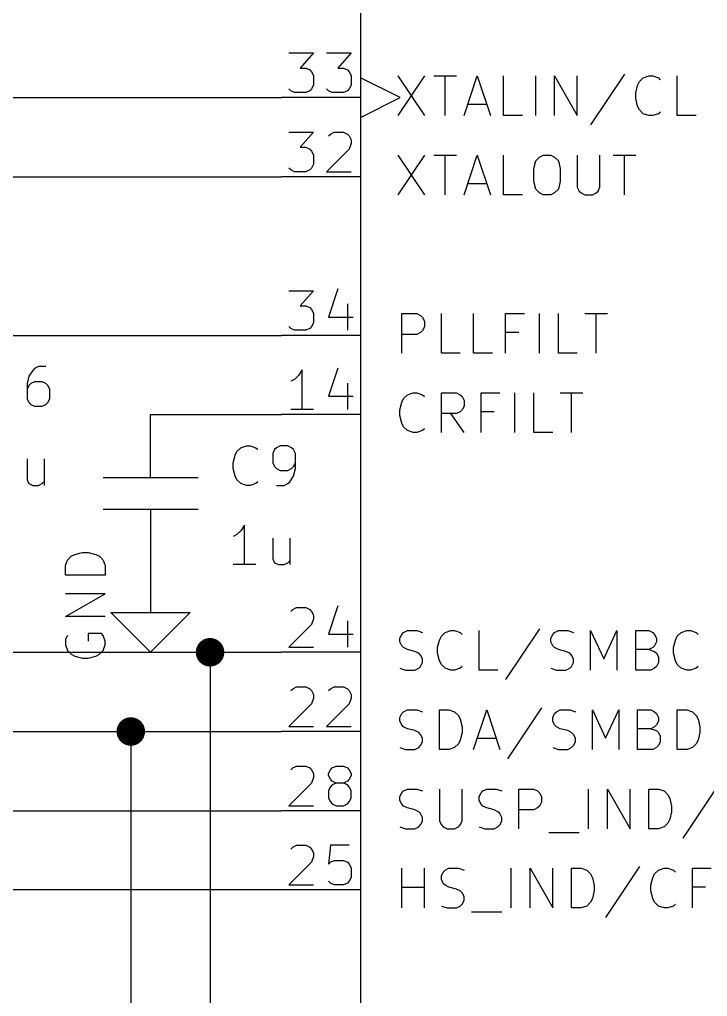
# Model space of a CAD drawing. Extents: x 0.4 to 16.1, y -11.3 to -0.4.
# Drawn here: x 2.42 to 3.288, y -4.504 to -3.271 of the extents above; entities that cross this region are included whole.
import ezdxf

# ---------------------------------------------------------------- set-up
doc = ezdxf.new("R2010")
doc.units = 0
doc.header["$MEASUREMENT"] = 0
for name, color, linetype in [('CYAN2', 4, 'CONTINUOUS'), ('GREEN2', 3, 'CONTINUOUS'), ('LYELLOW', 51, 'CONTINUOUS'), ('RED2', 1, 'CONTINUOUS')]:
    doc.layers.add(name, color=color, linetype=linetype)

msp = doc.modelspace()

# ---------------------------------------------------------------- linework, layer by layer
at = {"layer": 'CYAN2', "linetype": 'CONTINUOUS'}
for p, q in [((3.18285, -3.34024), (3.14, -3.40452)), ((2.89714, -3.34262), (2.93047, -3.39262)), ((2.93047, -3.34262), (2.89714, -3.39262)), ((2.94238, -3.34262), (2.97095, -3.34262)), ((2.95667, -3.39262), (2.95667, -3.34262)), ((2.98047, -3.39262), (2.99714, -3.34262)), ((2.99714, -3.34262), (3.01381, -3.39262)), ((3.03047, -3.39262), (3.03047, -3.34262)), ((3.07095, -3.39262), (3.07095, -3.34262)), ((3.09476, -3.39262), (3.09476, -3.34262)), ((3.09476, -3.34262), (3.12333, -3.39262)), ((3.12333, -3.39262), (3.12333, -3.34262)), ((3.19952, -3.35452), (3.2019, -3.34976)), ((3.2019, -3.34976), (3.20667, -3.345)), ((3.20667, -3.345), (3.21381, -3.34262)), ((3.21381, -3.34262), (3.21857, -3.34262)), ((3.21857, -3.34262), (3.22571, -3.345)), ((3.22571, -3.345), (3.22809, -3.34738)), ((3.24952, -3.39262), (3.24952, -3.34262)), ((3.19714, -3.36405), (3.19952, -3.35452)), ((3.19714, -3.37119), (3.19714, -3.36405)), ((3.19952, -3.38071), (3.19714, -3.37119)), ((2.98524, -3.37833), (3.00905, -3.37833)), ((3.2019, -3.38547), (3.19952, -3.38071)), ((3.20667, -3.39024), (3.2019, -3.38547)), ((3.21381, -3.39262), (3.20667, -3.39024)), ((3.22571, -3.39024), (3.21857, -3.39262)), ((3.22809, -3.38785), (3.22571, -3.39024)), ((3.05428, -3.39262), (3.03047, -3.39262)), ((3.21857, -3.39262), (3.21381, -3.39262)), ((3.27333, -3.39262), (3.24952, -3.39262)), ((2.89714, -3.44262), (2.93047, -3.49262)), ((2.93047, -3.44262), (2.89714, -3.49262)), ((2.94238, -3.44262), (2.97095, -3.44262)), ((2.95667, -3.49262), (2.95667, -3.44262)), ((2.98047, -3.49262), (2.99714, -3.44262)), ((2.99714, -3.44262), (3.01381, -3.49262)), ((3.03047, -3.49262), (3.03047, -3.44262)), ((3.06857, -3.45928), (3.07095, -3.44976)), ((3.07095, -3.44976), (3.07571, -3.445)), ((3.07571, -3.445), (3.08047, -3.44262)), ((3.08047, -3.44262), (3.09, -3.44262)), ((3.09, -3.44262), (3.09476, -3.445)), ((3.09476, -3.445), (3.09952, -3.44976)), ((3.09952, -3.44976), (3.1019, -3.45928)), ((3.12333, -3.44262), (3.12333, -3.48309)), ((3.1519, -3.48309), (3.1519, -3.44262)), ((3.16857, -3.44262), (3.19714, -3.44262)), ((3.18285, -3.49262), (3.18285, -3.44262)), ((3.06857, -3.47595), (3.06857, -3.45928)), ((3.1019, -3.45928), (3.1019, -3.47595)), ((3.07095, -3.48547), (3.06857, -3.47595)), ((3.1019, -3.47595), (3.09952, -3.48547)), ((2.98524, -3.47833), (3.00905, -3.47833)), ((3.07571, -3.49024), (3.07095, -3.48547)), ((3.09952, -3.48547), (3.09476, -3.49024)), ((3.12333, -3.48309), (3.12571, -3.48785)), ((3.12571, -3.48785), (3.12809, -3.49024)), ((3.14714, -3.49024), (3.14952, -3.48785)), ((3.14952, -3.48785), (3.1519, -3.48309)), ((3.05428, -3.49262), (3.03047, -3.49262)), ((3.08047, -3.49262), (3.07571, -3.49024)), ((3.09, -3.49262), (3.08047, -3.49262)), ((3.09476, -3.49024), (3.09, -3.49262)), ((3.12809, -3.49024), (3.13285, -3.49262)), ((3.13285, -3.49262), (3.14238, -3.49262)), ((3.14238, -3.49262), (3.14714, -3.49024)), ((2.9019, -3.69262), (2.9019, -3.64262)), ((2.9019, -3.64262), (2.92095, -3.64262)), ((2.92095, -3.64262), (2.92571, -3.645)), ((2.92571, -3.645), (2.92809, -3.64738)), ((2.92809, -3.64738), (2.93047, -3.65214)), ((2.9519, -3.69262), (2.9519, -3.64262)), ((2.99238, -3.69262), (2.99238, -3.64262)), ((3.03285, -3.69262), (3.03285, -3.64262)), ((3.03285, -3.64262), (3.05667, -3.64262)), ((3.07571, -3.69262), (3.07571, -3.64262)), ((3.09952, -3.69262), (3.09952, -3.64262)), ((3.13285, -3.64262), (3.16143, -3.64262)), ((3.14714, -3.69262), (3.14714, -3.64262)), ((2.93047, -3.65928), (2.92809, -3.66405)), ((2.93047, -3.65214), (2.93047, -3.65928)), ((2.92095, -3.66881), (2.9019, -3.66881)), ((2.92571, -3.66643), (2.92095, -3.66881)), ((2.92809, -3.66405), (2.92571, -3.66643)), ((3.04952, -3.66643), (3.03285, -3.66643)), ((2.97571, -3.69262), (2.9519, -3.69262)), ((3.01619, -3.69262), (2.99238, -3.69262)), ((3.12333, -3.69262), (3.09952, -3.69262)), ((2.44343, -3.7095), (2.43867, -3.71189)), ((2.45296, -3.7095), (2.44343, -3.7095)), ((2.43153, -3.72141), (2.42915, -3.73093)), ((2.43629, -3.71426), (2.43153, -3.72141)), ((2.43867, -3.71189), (2.43629, -3.71426)), ((2.42915, -3.73093), (2.42915, -3.74998)), ((2.43153, -3.73331), (2.42915, -3.73807)), ((2.43391, -3.73093), (2.43153, -3.73331)), ((2.43867, -3.72855), (2.43391, -3.73093)), ((2.44819, -3.72855), (2.43867, -3.72855)), ((2.45296, -3.73093), (2.44819, -3.72855)), ((2.45533, -3.73331), (2.45296, -3.73093)), ((2.45772, -3.73807), (2.45533, -3.73331)), ((2.45772, -3.74998), (2.45772, -3.73807)), ((2.90428, -3.74976), (2.90905, -3.745)), ((2.90905, -3.745), (2.91619, -3.74262)), ((2.91619, -3.74262), (2.92095, -3.74262)), ((2.92095, -3.74262), (2.92809, -3.745)), ((2.92809, -3.745), (2.93047, -3.74738)), ((2.9519, -3.79262), (2.9519, -3.74262)), ((2.9519, -3.74262), (2.97095, -3.74262)), ((2.97095, -3.74262), (2.97571, -3.745)), ((2.97571, -3.745), (2.97809, -3.74738)), ((2.97809, -3.74738), (2.98047, -3.75214)), ((3.0019, -3.79262), (3.0019, -3.74262)), ((3.0019, -3.74262), (3.02571, -3.74262)), ((3.04476, -3.79262), (3.04476, -3.74262)), ((3.06857, -3.79262), (3.06857, -3.74262)), ((3.1019, -3.74262), (3.13047, -3.74262)), ((3.11619, -3.79262), (3.11619, -3.74262)), ((2.42915, -3.74998), (2.43153, -3.75474)), ((2.43153, -3.75474), (2.43391, -3.75712)), ((2.43391, -3.75712), (2.43867, -3.7595)), ((2.43867, -3.7595), (2.44819, -3.7595)), ((2.44819, -3.7595), (2.45296, -3.75712)), ((2.45296, -3.75712), (2.45533, -3.75474)), ((2.45533, -3.75474), (2.45772, -3.74998)), ((2.89952, -3.76405), (2.9019, -3.75452)), ((2.9019, -3.75452), (2.90428, -3.74976)), ((2.98047, -3.75928), (2.97809, -3.76405)), ((2.98047, -3.75214), (2.98047, -3.75928)), ((2.89952, -3.77119), (2.89952, -3.76405)), ((2.9019, -3.78071), (2.89952, -3.77119)), ((2.97095, -3.76881), (2.9519, -3.76881)), ((2.98047, -3.79262), (2.96381, -3.76881)), ((2.97571, -3.76643), (2.97095, -3.76881)), ((2.97809, -3.76405), (2.97571, -3.76643)), ((3.01857, -3.76643), (3.0019, -3.76643)), ((2.90428, -3.78547), (2.9019, -3.78071)), ((2.90905, -3.79024), (2.90428, -3.78547)), ((2.91619, -3.79262), (2.90905, -3.79024)), ((2.92095, -3.79262), (2.91619, -3.79262)), ((2.92809, -3.79024), (2.92095, -3.79262)), ((2.93047, -3.78785), (2.92809, -3.79024)), ((3.09238, -3.79262), (3.06857, -3.79262)), ((2.69867, -3.81189), (2.70581, -3.8095)), ((2.70581, -3.8095), (2.71057, -3.8095)), ((2.71057, -3.8095), (2.71772, -3.81189)), ((2.74867, -3.8095), (2.74391, -3.81189)), ((2.75819, -3.8095), (2.74867, -3.8095)), ((2.76296, -3.81189), (2.75819, -3.8095)), ((2.68915, -3.83093), (2.69153, -3.82141)), ((2.69153, -3.82141), (2.69391, -3.81665)), ((2.69391, -3.81665), (2.69867, -3.81189)), ((2.71772, -3.81189), (2.7201, -3.81426)), ((2.74153, -3.81426), (2.73915, -3.81903)), ((2.73915, -3.81903), (2.73915, -3.83093)), ((2.74391, -3.81189), (2.74153, -3.81426)), ((2.76533, -3.81426), (2.76296, -3.81189)), ((2.76772, -3.81903), (2.76533, -3.81426)), ((2.76772, -3.83807), (2.76772, -3.81903)), ((2.42915, -3.82605), (2.42915, -3.85224)), ((2.45058, -3.82605), (2.45058, -3.85938)), ((2.68915, -3.83807), (2.68915, -3.83093)), ((2.73915, -3.83093), (2.74153, -3.83569)), ((2.76533, -3.83569), (2.76772, -3.83093)), ((2.69153, -3.8476), (2.68915, -3.83807)), ((2.74153, -3.83569), (2.74391, -3.83807)), ((2.74391, -3.83807), (2.74867, -3.84046)), ((2.74867, -3.84046), (2.75819, -3.84046)), ((2.75819, -3.84046), (2.76296, -3.83807)), ((2.76296, -3.83807), (2.76533, -3.83569)), ((2.76533, -3.8476), (2.76772, -3.83807)), ((2.42915, -3.85224), (2.43153, -3.857)), ((2.43153, -3.857), (2.43629, -3.85938)), ((2.44343, -3.85938), (2.4482, -3.857)), ((2.4482, -3.857), (2.45058, -3.85462)), ((2.69391, -3.85236), (2.69153, -3.8476)), ((2.69867, -3.85712), (2.69391, -3.85236)), ((2.70581, -3.8595), (2.69867, -3.85712)), ((2.71772, -3.85712), (2.71057, -3.8595)), ((2.7201, -3.85474), (2.71772, -3.85712)), ((2.75343, -3.8595), (2.75819, -3.85712)), ((2.75819, -3.85712), (2.76057, -3.85474)), ((2.76057, -3.85474), (2.76533, -3.8476)), ((2.43629, -3.85938), (2.44343, -3.85938)), ((2.71057, -3.8595), (2.70581, -3.8595)), ((2.74391, -3.8595), (2.75343, -3.8595)), ((2.69867, -3.91652), (2.69391, -3.92129)), ((2.70343, -3.90938), (2.69867, -3.91652)), ((2.70343, -3.95938), (2.70343, -3.90938)), ((2.69391, -3.92129), (2.68915, -3.92367)), ((2.73915, -3.92605), (2.73915, -3.95224)), ((2.76058, -3.92605), (2.76058, -3.95938)), ((2.48952, -3.94639), (2.49904, -3.94401)), ((2.49904, -3.94401), (2.50619, -3.94401)), ((2.50619, -3.94401), (2.51571, -3.94639)), ((2.47761, -3.96068), (2.48, -3.95354)), ((2.48, -3.95354), (2.48476, -3.94878)), ((2.48476, -3.94878), (2.48952, -3.94639)), ((2.51571, -3.94639), (2.52047, -3.94878)), ((2.52047, -3.94878), (2.52523, -3.95354)), ((2.52523, -3.95354), (2.52761, -3.96068)), ((2.73915, -3.95224), (2.74153, -3.957)), ((2.74153, -3.957), (2.74629, -3.95938)), ((2.75343, -3.95938), (2.7582, -3.957)), ((2.7582, -3.957), (2.76058, -3.95462)), ((2.47761, -3.97258), (2.47761, -3.96068)), ((2.52761, -3.96068), (2.52761, -3.97258)), ((2.71772, -3.95938), (2.68915, -3.95938)), ((2.74629, -3.95938), (2.75343, -3.95938)), ((2.52761, -3.97258), (2.47761, -3.97258)), ((2.47761, -4.02496), (2.52761, -3.99639)), ((2.52761, -3.99639), (2.47761, -3.99639)), ((2.52761, -4.02496), (2.47761, -4.02496)), ((2.90428, -4.045), (2.90905, -4.04262)), ((2.90905, -4.04262), (2.92095, -4.04262)), ((2.92095, -4.04262), (2.92809, -4.045)), ((2.95667, -4.045), (2.96381, -4.04262)), ((2.96381, -4.04262), (2.96857, -4.04262)), ((2.96857, -4.04262), (2.97571, -4.045)), ((2.99952, -4.09262), (2.99952, -4.04262)), ((3.07571, -4.04024), (3.03285, -4.10452)), ((3.09476, -4.045), (3.09952, -4.04262)), ((3.09952, -4.04262), (3.11143, -4.04262)), ((3.11143, -4.04262), (3.11857, -4.045)), ((3.14, -4.09262), (3.14, -4.04262)), ((3.14, -4.04262), (3.15667, -4.07833)), ((3.15667, -4.07833), (3.17333, -4.04262)), ((3.17333, -4.04262), (3.17333, -4.09262)), ((3.19714, -4.09262), (3.19714, -4.04262)), ((3.19714, -4.04262), (3.21381, -4.04262)), ((3.21381, -4.04262), (3.21857, -4.045)), ((3.25428, -4.045), (3.26143, -4.04262)), ((3.26143, -4.04262), (3.26619, -4.04262)), ((3.26619, -4.04262), (3.27333, -4.045)), ((2.48, -4.04878), (2.47761, -4.05354)), ((2.47761, -4.05354), (2.47761, -4.06068)), ((2.52285, -4.04639), (2.50619, -4.04639)), ((2.50619, -4.04639), (2.50619, -4.05592)), ((2.52523, -4.04878), (2.52285, -4.04639)), ((2.52761, -4.05592), (2.52523, -4.04878)), ((2.52761, -4.06068), (2.52761, -4.05592)), ((2.89952, -4.05214), (2.9019, -4.04738)), ((2.89952, -4.0569), (2.89952, -4.05214)), ((2.9019, -4.04738), (2.90428, -4.045)), ((2.94714, -4.06405), (2.94952, -4.05452)), ((2.94952, -4.05452), (2.9519, -4.04976)), ((2.9519, -4.04976), (2.95667, -4.045)), ((2.97571, -4.045), (2.97809, -4.04738)), ((3.09, -4.05214), (3.09238, -4.04738)), ((3.09, -4.0569), (3.09, -4.05214)), ((3.09238, -4.04738), (3.09476, -4.045)), ((3.21857, -4.045), (3.22095, -4.04738)), ((3.22095, -4.04738), (3.22333, -4.05214)), ((3.22333, -4.05214), (3.22333, -4.0569)), ((3.24476, -4.06405), (3.24714, -4.05452)), ((3.24714, -4.05452), (3.24952, -4.04976)), ((3.24952, -4.04976), (3.25428, -4.045)), ((3.27333, -4.045), (3.27571, -4.04738)), ((2.47761, -4.06068), (2.48, -4.06782)), ((2.48, -4.06782), (2.48476, -4.07258)), ((2.52047, -4.07258), (2.52523, -4.06782)), ((2.52523, -4.06782), (2.52761, -4.06068)), ((2.9019, -4.06167), (2.89952, -4.0569)), ((2.90428, -4.06405), (2.9019, -4.06167)), ((2.90905, -4.06643), (2.90428, -4.06405)), ((2.91857, -4.06881), (2.90905, -4.06643)), ((2.94714, -4.07119), (2.94714, -4.06405)), ((3.09238, -4.06167), (3.09, -4.0569)), ((3.09476, -4.06405), (3.09238, -4.06167)), ((3.09952, -4.06643), (3.09476, -4.06405)), ((3.10905, -4.06881), (3.09952, -4.06643)), ((3.21381, -4.06643), (3.19714, -4.06643)), ((3.21857, -4.06405), (3.21381, -4.06643)), ((3.21381, -4.06643), (3.22095, -4.06881)), ((3.22095, -4.06167), (3.21857, -4.06405)), ((3.22333, -4.0569), (3.22095, -4.06167)), ((3.24476, -4.07119), (3.24476, -4.06405)), ((2.48476, -4.07258), (2.48952, -4.07496)), ((2.48952, -4.07496), (2.49904, -4.07735)), ((2.49904, -4.07735), (2.50619, -4.07735)), ((2.50619, -4.07735), (2.51571, -4.07496)), ((2.51571, -4.07496), (2.52047, -4.07258)), ((2.92333, -4.07119), (2.91857, -4.06881)), ((2.92571, -4.07357), (2.92333, -4.07119)), ((2.92809, -4.07833), (2.92571, -4.07357)), ((2.92809, -4.08309), (2.92809, -4.07833)), ((2.94952, -4.08071), (2.94714, -4.07119)), ((2.9519, -4.08547), (2.94952, -4.08071)), ((3.11381, -4.07119), (3.10905, -4.06881)), ((3.11619, -4.07357), (3.11381, -4.07119)), ((3.11857, -4.07833), (3.11619, -4.07357)), ((3.11857, -4.08309), (3.11857, -4.07833)), ((3.22095, -4.06881), (3.22333, -4.07119)), ((3.22333, -4.07119), (3.22571, -4.07595)), ((3.22571, -4.07595), (3.22571, -4.08309)), ((3.24714, -4.08071), (3.24476, -4.07119)), ((3.24952, -4.08547), (3.24714, -4.08071)), ((2.89952, -4.09024), (2.90667, -4.09262)), ((2.90667, -4.09262), (2.91857, -4.09262)), ((2.91857, -4.09262), (2.92333, -4.09024)), ((2.92333, -4.09024), (2.92571, -4.08785)), ((2.92571, -4.08785), (2.92809, -4.08309)), ((2.95667, -4.09024), (2.9519, -4.08547)), ((2.96381, -4.09262), (2.95667, -4.09024)), ((2.96857, -4.09262), (2.96381, -4.09262)), ((2.97571, -4.09024), (2.96857, -4.09262)), ((2.97809, -4.08785), (2.97571, -4.09024)), ((3.02333, -4.09262), (2.99952, -4.09262)), ((3.09, -4.09024), (3.09714, -4.09262)), ((3.09714, -4.09262), (3.10905, -4.09262)), ((3.10905, -4.09262), (3.11381, -4.09024)), ((3.11381, -4.09024), (3.11619, -4.08785)), ((3.11619, -4.08785), (3.11857, -4.08309)), ((3.21619, -4.09262), (3.19714, -4.09262)), ((3.22095, -4.09024), (3.21619, -4.09262)), ((3.22333, -4.08785), (3.22095, -4.09024)), ((3.22571, -4.08309), (3.22333, -4.08785)), ((3.25428, -4.09024), (3.24952, -4.08547)), ((3.26143, -4.09262), (3.25428, -4.09024)), ((3.26619, -4.09262), (3.26143, -4.09262)), ((3.27333, -4.09024), (3.26619, -4.09262)), ((3.27571, -4.08785), (3.27333, -4.09024)), ((2.90428, -4.145), (2.90905, -4.14262)), ((2.90905, -4.14262), (2.92095, -4.14262)), ((2.92095, -4.14262), (2.92809, -4.145)), ((2.94952, -4.19262), (2.94952, -4.14262)), ((2.94952, -4.14262), (2.96143, -4.14262)), ((2.96143, -4.14262), (2.96857, -4.145)), ((2.99238, -4.19262), (3.00905, -4.14262)), ((3.00905, -4.14262), (3.02571, -4.19262)), ((3.07809, -4.14024), (3.03524, -4.20452)), ((3.09714, -4.145), (3.1019, -4.14262)), ((3.1019, -4.14262), (3.11381, -4.14262)), ((3.11381, -4.14262), (3.12095, -4.145)), ((3.14238, -4.19262), (3.14238, -4.14262)), ((3.14238, -4.14262), (3.15905, -4.17833)), ((3.15905, -4.17833), (3.17571, -4.14262)), ((3.17571, -4.14262), (3.17571, -4.19262)), ((3.19952, -4.19262), (3.19952, -4.14262)), ((3.19952, -4.14262), (3.21619, -4.14262)), ((3.21619, -4.14262), (3.22095, -4.145)), ((3.24952, -4.19262), (3.24952, -4.14262)), ((3.24952, -4.14262), (3.26143, -4.14262)), ((3.26143, -4.14262), (3.26857, -4.145)), ((2.89952, -4.15214), (2.9019, -4.14738)), ((2.89952, -4.1569), (2.89952, -4.15214)), ((2.9019, -4.14738), (2.90428, -4.145)), ((2.96857, -4.145), (2.97333, -4.14976)), ((2.97333, -4.14976), (2.97571, -4.15452)), ((2.97571, -4.15452), (2.97809, -4.16405)), ((3.09238, -4.15214), (3.09476, -4.14738)), ((3.09238, -4.1569), (3.09238, -4.15214)), ((3.09476, -4.14738), (3.09714, -4.145)), ((3.22095, -4.145), (3.22333, -4.14738)), ((3.22333, -4.14738), (3.22571, -4.15214)), ((3.22571, -4.15214), (3.22571, -4.1569)), ((3.26857, -4.145), (3.27333, -4.14976)), ((3.27333, -4.14976), (3.27571, -4.15452)), ((3.27571, -4.15452), (3.27809, -4.16405)), ((2.9019, -4.16167), (2.89952, -4.1569)), ((2.90428, -4.16405), (2.9019, -4.16167)), ((2.90905, -4.16643), (2.90428, -4.16405)), ((2.91857, -4.16881), (2.90905, -4.16643)), ((2.97809, -4.16405), (2.97809, -4.17119)), ((3.09476, -4.16167), (3.09238, -4.1569)), ((3.09714, -4.16405), (3.09476, -4.16167)), ((3.1019, -4.16643), (3.09714, -4.16405)), ((3.11143, -4.16881), (3.1019, -4.16643)), ((3.21619, -4.16643), (3.19952, -4.16643)), ((3.22095, -4.16405), (3.21619, -4.16643)), ((3.21619, -4.16643), (3.22333, -4.16881)), ((3.22333, -4.16167), (3.22095, -4.16405)), ((3.22571, -4.1569), (3.22333, -4.16167)), ((3.27809, -4.16405), (3.27809, -4.17119)), ((2.92333, -4.17119), (2.91857, -4.16881)), ((2.92571, -4.17357), (2.92333, -4.17119)), ((2.92809, -4.17833), (2.92571, -4.17357)), ((2.92809, -4.18309), (2.92809, -4.17833)), ((2.97809, -4.17119), (2.97571, -4.18071)), ((2.99714, -4.17833), (3.02095, -4.17833)), ((3.11619, -4.17119), (3.11143, -4.16881)), ((3.11857, -4.17357), (3.11619, -4.17119)), ((3.12095, -4.17833), (3.11857, -4.17357)), ((3.12095, -4.18309), (3.12095, -4.17833)), ((3.22333, -4.16881), (3.22571, -4.17119)), ((3.22571, -4.17119), (3.22809, -4.17595)), ((3.22809, -4.17595), (3.22809, -4.18309)), ((3.27809, -4.17119), (3.27571, -4.18071)), ((2.89952, -4.19024), (2.90667, -4.19262)), ((2.91857, -4.19262), (2.92333, -4.19024)), ((2.92333, -4.19024), (2.92571, -4.18785)), ((2.92571, -4.18785), (2.92809, -4.18309)), ((2.96857, -4.19024), (2.96143, -4.19262)), ((2.97333, -4.18547), (2.96857, -4.19024)), ((2.97571, -4.18071), (2.97333, -4.18547)), ((3.09238, -4.19024), (3.09952, -4.19262)), ((3.11143, -4.19262), (3.11619, -4.19024)), ((3.11619, -4.19024), (3.11857, -4.18785)), ((3.11857, -4.18785), (3.12095, -4.18309)), ((3.22333, -4.19024), (3.21857, -4.19262)), ((3.22571, -4.18785), (3.22333, -4.19024)), ((3.22809, -4.18309), (3.22571, -4.18785)), ((3.26857, -4.19024), (3.26143, -4.19262)), ((3.27333, -4.18547), (3.26857, -4.19024)), ((3.27571, -4.18071), (3.27333, -4.18547)), ((2.90667, -4.19262), (2.91857, -4.19262)), ((2.96143, -4.19262), (2.94952, -4.19262)), ((3.09952, -4.19262), (3.11143, -4.19262)), ((3.21857, -4.19262), (3.19952, -4.19262)), ((3.26143, -4.19262), (3.24952, -4.19262)), ((3.29952, -4.24024), (3.25667, -4.30452)), ((2.89952, -4.25214), (2.9019, -4.24738)), ((2.89952, -4.2569), (2.89952, -4.25214)), ((2.9019, -4.24738), (2.90428, -4.245)), ((2.90428, -4.245), (2.90905, -4.24262)), ((2.90905, -4.24262), (2.92095, -4.24262)), ((2.92095, -4.24262), (2.92809, -4.245)), ((2.94952, -4.24262), (2.94952, -4.28309)), ((2.97809, -4.28309), (2.97809, -4.24262)), ((2.99952, -4.25214), (3.0019, -4.24738)), ((2.99952, -4.2569), (2.99952, -4.25214)), ((3.0019, -4.24738), (3.00428, -4.245)), ((3.00428, -4.245), (3.00905, -4.24262)), ((3.00905, -4.24262), (3.02095, -4.24262)), ((3.02095, -4.24262), (3.02809, -4.245)), ((3.04952, -4.29262), (3.04952, -4.24262)), ((3.04952, -4.24262), (3.06857, -4.24262)), ((3.06857, -4.24262), (3.07333, -4.245)), ((3.07333, -4.245), (3.07571, -4.24738)), ((3.07571, -4.24738), (3.07809, -4.25214)), ((3.07809, -4.25214), (3.07809, -4.25928)), ((3.13762, -4.29262), (3.13762, -4.24262)), ((3.16143, -4.29262), (3.16143, -4.24262)), ((3.16143, -4.24262), (3.19, -4.29262)), ((3.19, -4.29262), (3.19, -4.24262)), ((3.21381, -4.29262), (3.21381, -4.24262)), ((3.21381, -4.24262), (3.22571, -4.24262)), ((3.22571, -4.24262), (3.23285, -4.245)), ((3.23285, -4.245), (3.23762, -4.24976)), ((3.23762, -4.24976), (3.24, -4.25452)), ((2.9019, -4.26167), (2.89952, -4.2569)), ((2.90428, -4.26405), (2.9019, -4.26167)), ((2.90905, -4.26643), (2.90428, -4.26405)), ((3.0019, -4.26167), (2.99952, -4.2569)), ((3.00428, -4.26405), (3.0019, -4.26167)), ((3.00905, -4.26643), (3.00428, -4.26405)), ((3.07571, -4.26405), (3.07333, -4.26643)), ((3.07809, -4.25928), (3.07571, -4.26405)), ((3.24, -4.25452), (3.24238, -4.26405)), ((3.24238, -4.26405), (3.24238, -4.27119)), ((2.91857, -4.26881), (2.90905, -4.26643)), ((2.92333, -4.27119), (2.91857, -4.26881)), ((2.92571, -4.27357), (2.92333, -4.27119)), ((2.92809, -4.27833), (2.92571, -4.27357)), ((2.92809, -4.28309), (2.92809, -4.27833)), ((3.01857, -4.26881), (3.00905, -4.26643)), ((3.02333, -4.27119), (3.01857, -4.26881)), ((3.02571, -4.27357), (3.02333, -4.27119)), ((3.02809, -4.27833), (3.02571, -4.27357)), ((3.02809, -4.28309), (3.02809, -4.27833)), ((3.06857, -4.26881), (3.04952, -4.26881)), ((3.07333, -4.26643), (3.06857, -4.26881)), ((3.24238, -4.27119), (3.24, -4.28071)), ((2.89952, -4.29024), (2.90667, -4.29262)), ((2.91857, -4.29262), (2.92333, -4.29024)), ((2.92333, -4.29024), (2.92571, -4.28785)), ((2.92571, -4.28785), (2.92809, -4.28309)), ((2.94952, -4.28309), (2.9519, -4.28785)), ((2.9519, -4.28785), (2.95428, -4.29024)), ((2.95428, -4.29024), (2.95905, -4.29262)), ((2.96857, -4.29262), (2.97333, -4.29024)), ((2.97333, -4.29024), (2.97571, -4.28785)), ((2.97571, -4.28785), (2.97809, -4.28309)), ((2.99952, -4.29024), (3.00667, -4.29262)), ((3.01857, -4.29262), (3.02333, -4.29024)), ((3.02333, -4.29024), (3.02571, -4.28785)), ((3.02571, -4.28785), (3.02809, -4.28309)), ((3.23285, -4.29024), (3.22571, -4.29262)), ((3.23762, -4.28547), (3.23285, -4.29024)), ((3.24, -4.28071), (3.23762, -4.28547)), ((2.90667, -4.29262), (2.91857, -4.29262)), ((2.95905, -4.29262), (2.96857, -4.29262)), ((3.00667, -4.29262), (3.01857, -4.29262)), ((3.08762, -4.29738), (3.12571, -4.29738)), ((3.22571, -4.29262), (3.21381, -4.29262)), ((2.9019, -4.39262), (2.9019, -4.34262)), ((2.93047, -4.39262), (2.93047, -4.34262)), ((2.9519, -4.35214), (2.95428, -4.34738)), ((2.9519, -4.3569), (2.9519, -4.35214)), ((2.95428, -4.34738), (2.95667, -4.345)), ((2.95667, -4.345), (2.96143, -4.34262)), ((2.96143, -4.34262), (2.97333, -4.34262)), ((2.97333, -4.34262), (2.98047, -4.345)), ((3.04, -4.39262), (3.04, -4.34262)), ((3.06381, -4.39262), (3.06381, -4.34262)), ((3.06381, -4.34262), (3.09238, -4.39262)), ((3.09238, -4.39262), (3.09238, -4.34262)), ((3.11619, -4.39262), (3.11619, -4.34262)), ((3.11619, -4.34262), (3.12809, -4.34262)), ((3.12809, -4.34262), (3.13524, -4.345)), ((3.13524, -4.345), (3.14, -4.34976)), ((3.14, -4.34976), (3.14238, -4.35452)), ((3.2019, -4.34024), (3.15905, -4.40452)), ((3.21857, -4.35452), (3.22095, -4.34976)), ((3.22095, -4.34976), (3.22571, -4.345)), ((3.22571, -4.345), (3.23285, -4.34262)), ((3.23285, -4.34262), (3.23762, -4.34262)), ((3.23762, -4.34262), (3.24476, -4.345)), ((3.24476, -4.345), (3.24714, -4.34738)), ((3.26857, -4.39262), (3.26857, -4.34262)), ((3.26857, -4.34262), (3.29238, -4.34262)), ((2.95428, -4.36167), (2.9519, -4.3569)), ((2.95667, -4.36405), (2.95428, -4.36167)), ((2.96143, -4.36643), (2.95667, -4.36405)), ((3.14238, -4.35452), (3.14476, -4.36405)), ((3.14476, -4.36405), (3.14476, -4.37119)), ((3.21619, -4.36405), (3.21857, -4.35452)), ((3.21619, -4.37119), (3.21619, -4.36405)), ((2.9019, -4.36643), (2.93047, -4.36643)), ((2.97095, -4.36881), (2.96143, -4.36643)), ((2.97571, -4.37119), (2.97095, -4.36881)), ((2.97809, -4.37357), (2.97571, -4.37119)), ((2.98047, -4.37833), (2.97809, -4.37357)), ((3.14476, -4.37119), (3.14238, -4.38071)), ((3.21857, -4.38071), (3.21619, -4.37119)), ((3.28524, -4.36643), (3.26857, -4.36643)), ((2.97571, -4.39024), (2.97809, -4.38785)), ((2.97809, -4.38785), (2.98047, -4.38309)), ((2.98047, -4.38309), (2.98047, -4.37833)), ((3.14, -4.38547), (3.13524, -4.39024)), ((3.14238, -4.38071), (3.14, -4.38547)), ((3.22095, -4.38547), (3.21857, -4.38071)), ((3.22571, -4.39024), (3.22095, -4.38547)), ((3.24714, -4.38785), (3.24476, -4.39024)), ((2.9519, -4.39024), (2.95905, -4.39262)), ((2.95905, -4.39262), (2.97095, -4.39262)), ((2.97095, -4.39262), (2.97571, -4.39024)), ((2.99, -4.39738), (3.02809, -4.39738)), ((3.12809, -4.39262), (3.11619, -4.39262)), ((3.13524, -4.39024), (3.12809, -4.39262)), ((3.23285, -4.39262), (3.22571, -4.39024)), ((3.23762, -4.39262), (3.23285, -4.39262)), ((3.24476, -4.39024), (3.23762, -4.39262))]:
    msp.add_line(p, q, dxfattribs=at)
at = {"layer": 'GREEN2', "linetype": 'CONTINUOUS'}
for p, q in [((1.6, -3.37), (2.75, -3.37)), ((1.965, -3.47), (2.75, -3.47)), ((2.275, -3.67), (2.75, -3.67)), ((2.585, -3.77), (2.75, -3.77)), ((1.43, -4.07), (2.66, -4.07)), ((2.66, -4.07), (2.75, -4.07)), ((2.66, -4.07), (2.66, -4.53)), ((1.385, -4.17), (2.56, -4.17)), ((2.56, -4.17), (2.75, -4.17)), ((2.56, -4.17), (2.56, -4.53)), ((1.31, -4.27), (2.75, -4.27)), ((2.75, -4.37), (1.455, -4.37))]:
    msp.add_line(p, q, dxfattribs=at)
at = {"layer": 'GREEN2', "const_width": 0.018}
for points in [[(2.651, -4.07, 1), (2.669, -4.07, 1)], [(2.551, -4.17, 1), (2.569, -4.17, 1)]]:
    msp.add_lwpolyline(points, format="xyb", close=True, dxfattribs=at)
at = {"layer": 'LYELLOW', "linetype": 'CONTINUOUS'}
msp.add_line((2.85, -1.87), (2.85, -4.67), dxfattribs=at)
at = {"layer": 'RED2', "linetype": 'CONTINUOUS'}
for p, q in [((2.85, -1.87), (2.85, -4.67)), ((2.85, -1.87), (2.85, -4.67)), ((2.75952, -3.31362), (2.79047, -3.31362)), ((2.79047, -3.31362), (2.77381, -3.33267)), ((2.80714, -3.31362), (2.83809, -3.31362)), ((2.83809, -3.31362), (2.82143, -3.33267)), ((2.77381, -3.33267), (2.78095, -3.33267)), ((2.78095, -3.33267), (2.78571, -3.33505)), ((2.78571, -3.33505), (2.78809, -3.33743)), ((2.78809, -3.33743), (2.79047, -3.34219)), ((2.82143, -3.33267), (2.82857, -3.33267)), ((2.82857, -3.33267), (2.83333, -3.33505)), ((2.83333, -3.33505), (2.83571, -3.33743)), ((2.83571, -3.33743), (2.83809, -3.34219)), ((2.79047, -3.34219), (2.79047, -3.35409)), ((2.83809, -3.34219), (2.83809, -3.35409)), ((2.9, -3.37), (2.85, -3.345)), ((2.7619, -3.36124), (2.75952, -3.35885)), ((2.76667, -3.36362), (2.7619, -3.36124)), ((2.78095, -3.36362), (2.76667, -3.36362)), ((2.78571, -3.36124), (2.78095, -3.36362)), ((2.78809, -3.35885), (2.78571, -3.36124)), ((2.79047, -3.35409), (2.78809, -3.35885)), ((2.80952, -3.36124), (2.80714, -3.35885)), ((2.81428, -3.36362), (2.80952, -3.36124)), ((2.82857, -3.36362), (2.81428, -3.36362)), ((2.83333, -3.36124), (2.82857, -3.36362)), ((2.83571, -3.35885), (2.83333, -3.36124)), ((2.83809, -3.35409), (2.83571, -3.35885)), ((2.85, -3.37), (2.75, -3.37)), ((2.85, -3.395), (2.9, -3.37)), ((2.75952, -3.41362), (2.79047, -3.41362)), ((2.79047, -3.41362), (2.77381, -3.43267)), ((2.8119, -3.416), (2.81667, -3.41362)), ((2.81667, -3.41362), (2.82857, -3.41362)), ((2.82857, -3.41362), (2.83333, -3.416)), ((2.80952, -3.41838), (2.8119, -3.416)), ((2.83333, -3.416), (2.83571, -3.41838)), ((2.83571, -3.41838), (2.83809, -3.42314)), ((2.83809, -3.42314), (2.83809, -3.4279)), ((2.77381, -3.43267), (2.78095, -3.43267)), ((2.78095, -3.43267), (2.78571, -3.43505)), ((2.78571, -3.43505), (2.78809, -3.43743)), ((2.78809, -3.43743), (2.79047, -3.44219)), ((2.83571, -3.43505), (2.80714, -3.46362)), ((2.83809, -3.4279), (2.83571, -3.43505)), ((2.79047, -3.44219), (2.79047, -3.45409)), ((2.7619, -3.46124), (2.75952, -3.45885)), ((2.76667, -3.46362), (2.7619, -3.46124)), ((2.78095, -3.46362), (2.76667, -3.46362)), ((2.78571, -3.46124), (2.78095, -3.46362)), ((2.78809, -3.45885), (2.78571, -3.46124)), ((2.79047, -3.45409), (2.78809, -3.45885)), ((2.80714, -3.46362), (2.83809, -3.46362)), ((2.85, -3.47), (2.75, -3.47)), ((2.82143, -3.61124), (2.80952, -3.64695)), ((2.75952, -3.61362), (2.79047, -3.61362)), ((2.79047, -3.61362), (2.77381, -3.63267)), ((2.77381, -3.63267), (2.78095, -3.63267)), ((2.78095, -3.63267), (2.78571, -3.63505)), ((2.78571, -3.63505), (2.78809, -3.63743)), ((2.83333, -3.63028), (2.83333, -3.66362)), ((2.78809, -3.63743), (2.79047, -3.64219)), ((2.79047, -3.64219), (2.79047, -3.65409)), ((2.80952, -3.64695), (2.84047, -3.64695)), ((2.7619, -3.66124), (2.75952, -3.65885)), ((2.76667, -3.66362), (2.7619, -3.66124)), ((2.78571, -3.66124), (2.78095, -3.66362)), ((2.78809, -3.65885), (2.78571, -3.66124)), ((2.79047, -3.65409), (2.78809, -3.65885)), ((2.85, -3.67), (2.75, -3.67)), ((2.78095, -3.66362), (2.76667, -3.66362)), ((2.77143, -3.72076), (2.76667, -3.72552)), ((2.77619, -3.71362), (2.77143, -3.72076)), ((2.77619, -3.76362), (2.77619, -3.71362)), ((2.82143, -3.71124), (2.80952, -3.74695)), ((2.76667, -3.72552), (2.7619, -3.7279)), ((2.83333, -3.73028), (2.83333, -3.76362)), ((2.80952, -3.74695), (2.84047, -3.74695)), ((2.585, -3.85), (2.585, -3.77)), ((2.85, -3.77), (2.75, -3.77)), ((2.79047, -3.76362), (2.7619, -3.76362)), ((2.645, -3.85), (2.525, -3.85)), ((2.645, -3.89), (2.525, -3.89)), ((2.585, -3.89), (2.585, -3.97)), ((2.585, -3.97), (2.585, -4.02)), ((2.7619, -4.01838), (2.76428, -4.016)), ((2.76428, -4.016), (2.76905, -4.01362)), ((2.76905, -4.01362), (2.78095, -4.01362)), ((2.78095, -4.01362), (2.78571, -4.016)), ((2.78571, -4.016), (2.78809, -4.01838)), ((2.78809, -4.01838), (2.79047, -4.02314)), ((2.82143, -4.01124), (2.80952, -4.04695)), ((2.585, -4.07), (2.535, -4.02)), ((2.535, -4.02), (2.585, -4.02)), ((2.585, -4.02), (2.635, -4.02)), ((2.635, -4.02), (2.585, -4.07)), ((2.79047, -4.0279), (2.78809, -4.03505)), ((2.79047, -4.02314), (2.79047, -4.0279)), ((2.83333, -4.03028), (2.83333, -4.06362)), ((2.78809, -4.03505), (2.75952, -4.06362)), ((2.80952, -4.04695), (2.84047, -4.04695)), ((2.75952, -4.06362), (2.79047, -4.06362)), ((2.85, -4.07), (2.75, -4.07)), ((2.7619, -4.11838), (2.76428, -4.116)), ((2.76428, -4.116), (2.76905, -4.11362)), ((2.76905, -4.11362), (2.78095, -4.11362)), ((2.78095, -4.11362), (2.78571, -4.116)), ((2.78571, -4.116), (2.78809, -4.11838)), ((2.80952, -4.11838), (2.8119, -4.116)), ((2.8119, -4.116), (2.81667, -4.11362)), ((2.81667, -4.11362), (2.82857, -4.11362)), ((2.82857, -4.11362), (2.83333, -4.116)), ((2.83333, -4.116), (2.83571, -4.11838)), ((2.78809, -4.11838), (2.79047, -4.12314)), ((2.79047, -4.1279), (2.78809, -4.13505)), ((2.79047, -4.12314), (2.79047, -4.1279)), ((2.83571, -4.11838), (2.83809, -4.12314)), ((2.83809, -4.1279), (2.83571, -4.13505)), ((2.83809, -4.12314), (2.83809, -4.1279)), ((2.78809, -4.13505), (2.75952, -4.16362)), ((2.83571, -4.13505), (2.80714, -4.16362)), ((2.75952, -4.16362), (2.79047, -4.16362)), ((2.80714, -4.16362), (2.83809, -4.16362)), ((2.85, -4.17), (2.75, -4.17)), ((2.7619, -4.21838), (2.76428, -4.216)), ((2.76428, -4.216), (2.76905, -4.21362)), ((2.76905, -4.21362), (2.78095, -4.21362)), ((2.78095, -4.21362), (2.78571, -4.216)), ((2.78571, -4.216), (2.78809, -4.21838)), ((2.8119, -4.21838), (2.81428, -4.216)), ((2.81428, -4.216), (2.81905, -4.21362)), ((2.81905, -4.21362), (2.82857, -4.21362)), ((2.82857, -4.21362), (2.83333, -4.216)), ((2.83333, -4.216), (2.83571, -4.21838)), ((2.78809, -4.21838), (2.79047, -4.22314)), ((2.79047, -4.2279), (2.78809, -4.23505)), ((2.79047, -4.22314), (2.79047, -4.2279)), ((2.80952, -4.22314), (2.8119, -4.21838)), ((2.80952, -4.22552), (2.80952, -4.22314)), ((2.8119, -4.23028), (2.80952, -4.22552)), ((2.83571, -4.21838), (2.83809, -4.22314)), ((2.83809, -4.22552), (2.83571, -4.23028)), ((2.83809, -4.22314), (2.83809, -4.22552)), ((2.78809, -4.23505), (2.75952, -4.26362)), ((2.8119, -4.23981), (2.80952, -4.24457)), ((2.81428, -4.23267), (2.8119, -4.23028)), ((2.81428, -4.23743), (2.8119, -4.23981)), ((2.81905, -4.23505), (2.81428, -4.23267)), ((2.81905, -4.23505), (2.81428, -4.23743)), ((2.82857, -4.23505), (2.81905, -4.23505)), ((2.83333, -4.23267), (2.82857, -4.23505)), ((2.83333, -4.23743), (2.82857, -4.23505)), ((2.83571, -4.23028), (2.83333, -4.23267)), ((2.83571, -4.23981), (2.83333, -4.23743)), ((2.83809, -4.24457), (2.83571, -4.23981)), ((2.80952, -4.24457), (2.80952, -4.25409)), ((2.83809, -4.25409), (2.83809, -4.24457)), ((2.75952, -4.26362), (2.79047, -4.26362)), ((2.80952, -4.25409), (2.8119, -4.25885)), ((2.8119, -4.25885), (2.81428, -4.26124)), ((2.81428, -4.26124), (2.81905, -4.26362)), ((2.81905, -4.26362), (2.82857, -4.26362)), ((2.82857, -4.26362), (2.83333, -4.26124)), ((2.83333, -4.26124), (2.83571, -4.25885)), ((2.83571, -4.25885), (2.83809, -4.25409)), ((2.85, -4.27), (2.75, -4.27)), ((2.76428, -4.316), (2.76905, -4.31362)), ((2.76905, -4.31362), (2.78095, -4.31362)), ((2.78095, -4.31362), (2.78571, -4.316)), ((2.8119, -4.31362), (2.80952, -4.33743)), ((2.83571, -4.31362), (2.8119, -4.31362)), ((2.7619, -4.31838), (2.76428, -4.316)), ((2.78571, -4.316), (2.78809, -4.31838)), ((2.78809, -4.31838), (2.79047, -4.32314)), ((2.79047, -4.32314), (2.79047, -4.3279)), ((2.78809, -4.33505), (2.75952, -4.36362)), ((2.79047, -4.3279), (2.78809, -4.33505)), ((2.80952, -4.33743), (2.8119, -4.33505)), ((2.8119, -4.33505), (2.81667, -4.33267)), ((2.81667, -4.33267), (2.82857, -4.33267)), ((2.82857, -4.33267), (2.83333, -4.33505)), ((2.83333, -4.33505), (2.83571, -4.33743)), ((2.83571, -4.33743), (2.83809, -4.34219)), ((2.83809, -4.34219), (2.83809, -4.35409)), ((2.75952, -4.36362), (2.79047, -4.36362)), ((2.8119, -4.36124), (2.80952, -4.35885)), ((2.81667, -4.36362), (2.8119, -4.36124)), ((2.82857, -4.36362), (2.81667, -4.36362)), ((2.83333, -4.36124), (2.82857, -4.36362)), ((2.83571, -4.35885), (2.83333, -4.36124)), ((2.83809, -4.35409), (2.83571, -4.35885)), ((2.85, -4.37), (2.75, -4.37))]:
    msp.add_line(p, q, dxfattribs=at)

doc.saveas('drawing.dxf')
